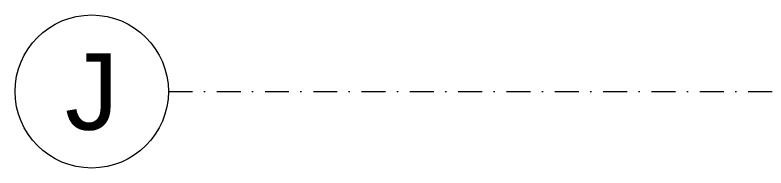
# Model space of a CAD drawing. Extents: x -2050 to 29725, y -1777 to 6820.
# Drawn here: x 920.4 to 1116.3, y 2765 to 2805 of the extents above; entities that cross this region are included whole.
import ezdxf
from ezdxf.enums import TextEntityAlignment as Align

# ---------------------------------------------------------------- set-up
doc = ezdxf.new("R2010")
doc.units = 0
doc.header["$LTSCALE"] = 25
doc.header["$MEASUREMENT"] = 0
doc.linetypes.add('DASHDOT2', pattern=[0.5, 0.25, -0.125, 0, -0.125])
doc.layers.get('0').update_dxf_attribs({"color": 9, "lineweight": 9})
doc.layers.add('10', color=9, linetype='Continuous', lineweight=9)
doc.layers.add('24', color=9, linetype='DASHDOT2', lineweight=9)
doc.styles.add('Arial', font='arial.ttf', dxfattribs={"height": 2.5})

# ---------------------------------------------------------------- blocks, each defined once
blk = doc.blocks.new('0_aks')
at = {"linetype": 'Continuous'}
blk.add_circle((0, 0), 2, dxfattribs=at)
at = {"style": 'Arial'}
blk.add_attdef('AKS', text='', height=2, dxfattribs=at).set_placement((0, 0), align=Align.MIDDLE_CENTER)
blk = doc.blocks.new('P-AKS_AUDI')
at = {"layer": '24'}
blk.add_lwpolyline([(-3762.06, 0), (-3500, 0)], dxfattribs=at)
at = {"layer": '24', "xscale": 10, "yscale": 10, "zscale": 10}
blk.add_blockref('0_aks', (-3782.06, 0), dxfattribs=at).add_auto_attribs({'AKS': 'J'})
blk = doc.blocks.new('p-zemin kat')
at = {"layer": '24'}
blk.add_blockref('P-AKS_AUDI', (4722.5, 2785), dxfattribs=at)

msp = doc.modelspace()

# ---------------------------------------------------------------- block references
at = {"layer": '10'}
msp.add_blockref('p-zemin kat', (0, 0), dxfattribs=at)

doc.saveas('drawing.dxf')
